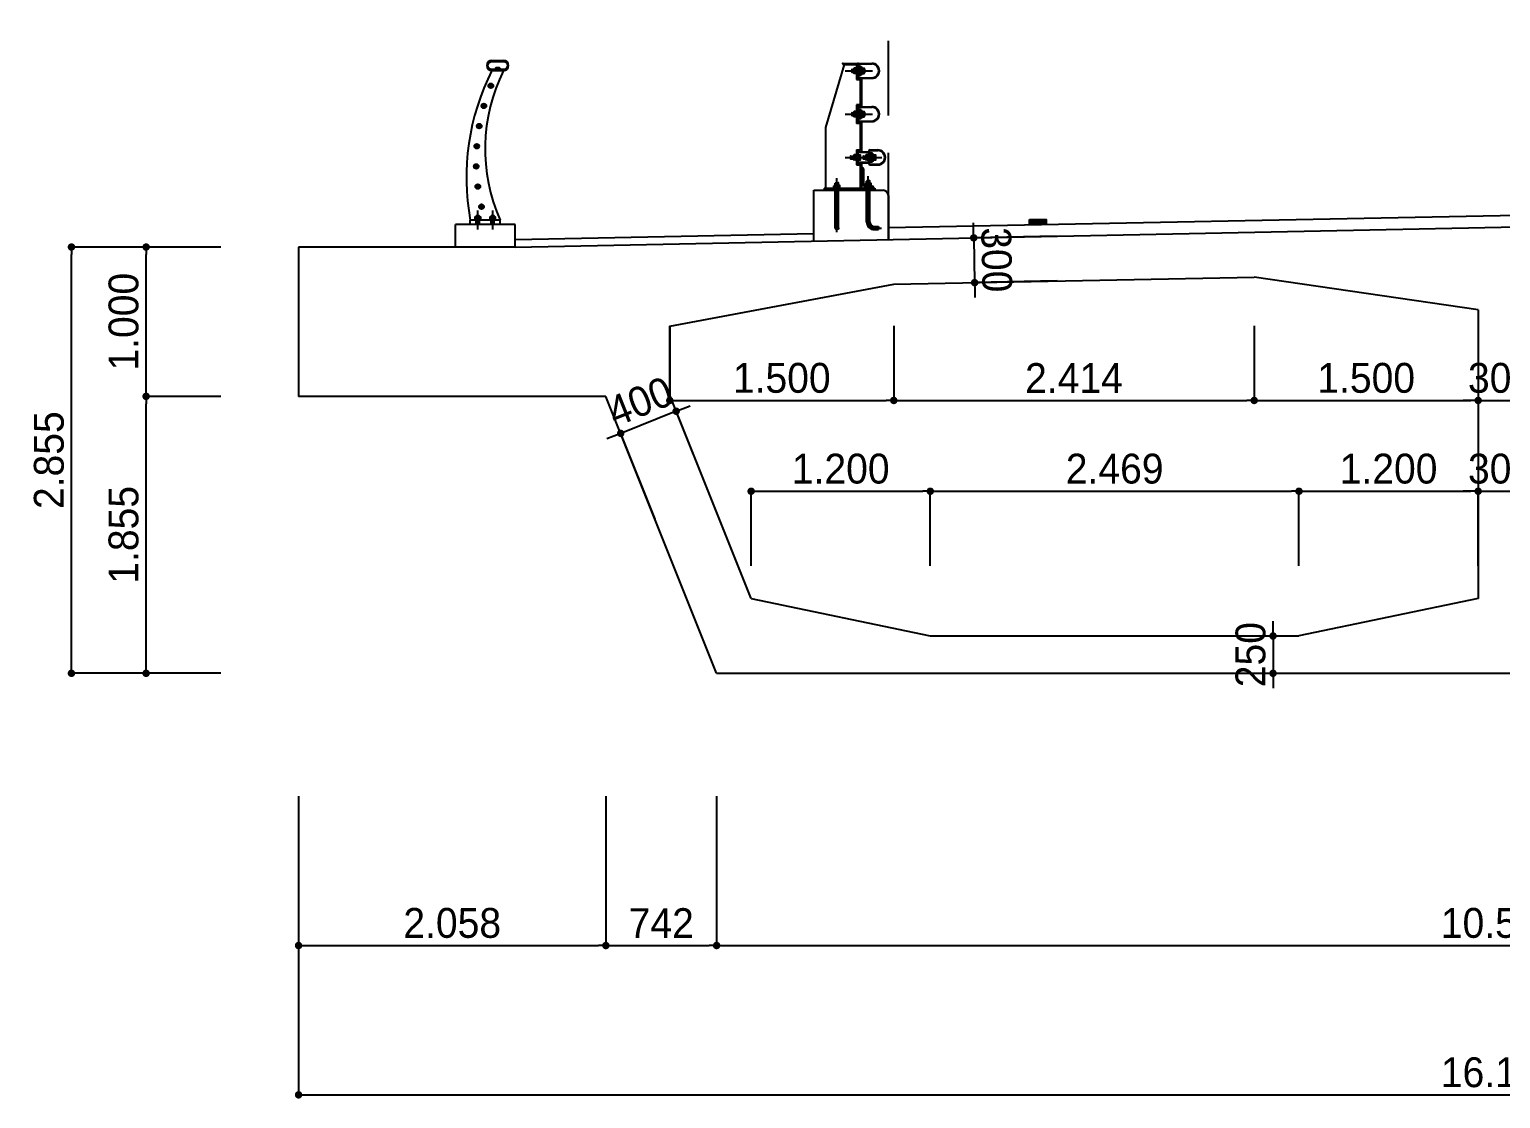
# Model space of a CAD drawing. Header units: millimetres. Extents: x 877.6 to 929.3, y 59.3 to 73.6.
# Drawn here: x 877.56 to 887.41, y 59.3 to 66.46 of the extents above; entities that cross this region are included whole.
import ezdxf

# ---------------------------------------------------------------- set-up
doc = ezdxf.new("R2010")
doc.units = ezdxf.units.MM
doc.linetypes.add('CENTER', pattern=[2, 1.25, -0.25, 0.25, -0.25])
doc.linetypes.add('HIDDEN', pattern=[0.375, 0.25, -0.125])
for name, color, linetype in [('0DIM', 1, 'Continuous'), ('2', 3, 'Continuous'), ('4', 4, 'Continuous'), ('5', 6, 'Continuous'), ('6', 4, 'Continuous'), ('BARRIER', 7, 'Continuous'), ('CS-CONC', 4, 'Continuous'), ('DIM', 1, 'Continuous'), ('보도난간', 3, 'Continuous')]:
    doc.layers.add(name, color=color, linetype=linetype)
doc.styles.add('T25', font='Dotum.TTF', dxfattribs={"bigfont": 'GHS.SHX'})
doc.styles.add('돋움', font='Dotum.TTF')
doc.dimstyles.new('일반도면_0600', dxfattribs={"dimtxt": 1500, "dimasz": 600, "dimexe": 600, "dimexo": 6000, "dimgap": 750, "dimtad": 1, "dimdec": 0, "dimzin": 0, "dimdsep": 46, "dimtxsty": 'T25', "dimblk": 'DOT', "dimcen": 0.09, "dimclrd": 1, "dimclre": 1, "dimclrt": 7, "dimadec": 8, "dimazin": 0, "dimtfac": 1, "dimtdec": 4, "dimtix": 1, "dimtmove": 2, "dimatfit": 3, "dimldrblk": 'DOT', "dimfxl": 1, "dimtolj": 1, "dimtzin": 0, "dimarcsym": 0})

# ---------------------------------------------------------------- blocks, each defined once
blk = doc.blocks.new('_Dot')
at = {"layer": 'DIM'}
blk.add_line((0, 0), (-1, 0), dxfattribs=at)
at = {"layer": 'DIM', "const_width": 0.5}
blk.add_lwpolyline([(-0.25, 0, 1), (0.25, 0, 1)], format="xyb", close=True, dxfattribs=at)
blk = doc.blocks.new('*D12')
at = {"color": 1, "lineweight": -2, "transparency": 16777216}
for p, q in [((879.3635, 60.3257), (879.3635, 59.3257)), ((895.4635, 60.3257), (895.4635, 59.3257)), ((879.4135, 59.3257), (895.4135, 59.3257))]:
    blk.add_line(p, q, dxfattribs=at)
at = {"layer": 'DEFPOINTS', "color": 0, "transparency": 16777216}
for p in [(879.3635, 60.3257), (895.4635, 60.3257), (895.4635, 59.3257)]:
    blk.add_point(p, dxfattribs=at)
at = {"color": 1, "lineweight": -2, "transparency": 16777216, "xscale": 0.05, "yscale": 0.05, "zscale": 0.05, "rotation": 180}
blk.add_blockref('_Dot', (879.3635, 59.3257), dxfattribs=at)
at = {"color": 1, "lineweight": -2, "transparency": 16777216, "xscale": 0.05, "yscale": 0.05, "zscale": 0.05}
blk.add_blockref('_Dot', (895.4635, 59.3257), dxfattribs=at)
at = {"color": 7, "transparency": 16777216, "insert": (887.4135, 59.4758), "char_height": 0.2, "attachment_point": 5, "style": '돋움'}
blk.add_mtext('\\A1;16.100', dxfattribs=at)
blk = doc.blocks.new('*D13')
at = {"color": 1, "lineweight": -2, "transparency": 16777216}
for p, q in [((881.4215, 61.3257), (881.4215, 60.3257)), ((882.1635, 61.3257), (882.1635, 60.3257)), ((881.4715, 60.3257), (882.1135, 60.3257))]:
    blk.add_line(p, q, dxfattribs=at)
at = {"layer": 'DEFPOINTS', "color": 0, "transparency": 16777216}
for p in [(881.4215, 61.3257), (882.1635, 61.3257), (882.1635, 60.3257)]:
    blk.add_point(p, dxfattribs=at)
at = {"color": 1, "lineweight": -2, "transparency": 16777216, "xscale": 0.05, "yscale": 0.05, "zscale": 0.05, "rotation": 180}
blk.add_blockref('_Dot', (881.4215, 60.3257), dxfattribs=at)
at = {"color": 1, "lineweight": -2, "transparency": 16777216, "xscale": 0.05, "yscale": 0.05, "zscale": 0.05}
blk.add_blockref('_Dot', (882.1635, 60.3257), dxfattribs=at)
at = {"color": 7, "transparency": 16777216, "insert": (881.7925, 60.4757), "char_height": 0.2, "attachment_point": 5, "style": '돋움'}
blk.add_mtext('\\A1;742', dxfattribs=at)
blk = doc.blocks.new('*D14')
at = {"color": 1, "lineweight": -2, "transparency": 16777216}
for p, q in [((882.1635, 61.3257), (882.1635, 60.3257)), ((892.6635, 61.3257), (892.6635, 60.3257)), ((882.2135, 60.3257), (892.6135, 60.3257))]:
    blk.add_line(p, q, dxfattribs=at)
at = {"layer": 'DEFPOINTS', "color": 0, "transparency": 16777216}
for p in [(882.1635, 61.3257), (892.6635, 61.3257), (892.6635, 60.3257)]:
    blk.add_point(p, dxfattribs=at)
at = {"color": 1, "lineweight": -2, "transparency": 16777216, "xscale": 0.05, "yscale": 0.05, "zscale": 0.05, "rotation": 180}
blk.add_blockref('_Dot', (882.1635, 60.3257), dxfattribs=at)
at = {"color": 1, "lineweight": -2, "transparency": 16777216, "xscale": 0.05, "yscale": 0.05, "zscale": 0.05}
blk.add_blockref('_Dot', (892.6635, 60.3257), dxfattribs=at)
at = {"color": 7, "transparency": 16777216, "insert": (887.4135, 60.4758), "char_height": 0.2, "attachment_point": 5, "style": '돋움'}
blk.add_mtext('\\A1;10.500', dxfattribs=at)
blk = doc.blocks.new('*D16')
at = {"color": 1, "lineweight": -2, "transparency": 16777216}
for p, q in [((879.3635, 61.3257), (879.3635, 60.3257)), ((881.4215, 61.3257), (881.4215, 60.3257)), ((879.4135, 60.3257), (881.3715, 60.3257))]:
    blk.add_line(p, q, dxfattribs=at)
at = {"layer": 'DEFPOINTS', "color": 0, "transparency": 16777216}
for p in [(879.3635, 61.3257), (881.4215, 61.3257), (881.4215, 60.3257)]:
    blk.add_point(p, dxfattribs=at)
at = {"color": 1, "lineweight": -2, "transparency": 16777216, "xscale": 0.05, "yscale": 0.05, "zscale": 0.05, "rotation": 180}
blk.add_blockref('_Dot', (879.3635, 60.3257), dxfattribs=at)
at = {"color": 1, "lineweight": -2, "transparency": 16777216, "xscale": 0.05, "yscale": 0.05, "zscale": 0.05}
blk.add_blockref('_Dot', (881.4215, 60.3257), dxfattribs=at)
at = {"color": 7, "transparency": 16777216, "insert": (880.3925, 60.4758), "char_height": 0.2, "attachment_point": 5, "style": '돋움'}
blk.add_mtext('\\A1;2.058', dxfattribs=at)
blk = doc.blocks.new('*D18')
at = {"color": 1, "lineweight": -2, "transparency": 16777216}
for p, q in [((883.5944, 62.8682), (883.5944, 63.3682)), ((883.6444, 63.3682), (886.0135, 63.3682)), ((886.0635, 62.8682), (886.0635, 63.3682))]:
    blk.add_line(p, q, dxfattribs=at)
at = {"layer": 'DEFPOINTS', "color": 0, "transparency": 16777216}
for p in [(886.0635, 63.3682), (883.5944, 62.8682), (886.0635, 62.8682)]:
    blk.add_point(p, dxfattribs=at)
at = {"color": 1, "lineweight": -2, "transparency": 16777216, "xscale": 0.05, "yscale": 0.05, "zscale": 0.05, "rotation": 180}
blk.add_blockref('_Dot', (883.5944, 63.3682), dxfattribs=at)
at = {"color": 1, "lineweight": -2, "transparency": 16777216, "xscale": 0.05, "yscale": 0.05, "zscale": 0.05}
blk.add_blockref('_Dot', (886.0635, 63.3682), dxfattribs=at)
at = {"color": 7, "transparency": 16777216, "insert": (884.829, 63.5183), "char_height": 0.2, "attachment_point": 5, "style": '돋움'}
blk.add_mtext('\\A1;2.469', dxfattribs=at)
blk = doc.blocks.new('*D19')
at = {"color": 1, "lineweight": -2, "transparency": 16777216}
for p, q in [((886.0635, 62.8682), (886.0635, 63.3682)), ((886.1135, 63.3682), (887.2135, 63.3682)), ((887.2635, 62.8682), (887.2635, 63.3682))]:
    blk.add_line(p, q, dxfattribs=at)
at = {"layer": 'DEFPOINTS', "color": 0, "transparency": 16777216}
for p in [(887.2635, 63.3682), (886.0635, 62.8682), (887.2635, 62.8682)]:
    blk.add_point(p, dxfattribs=at)
at = {"color": 1, "lineweight": -2, "transparency": 16777216, "xscale": 0.05, "yscale": 0.05, "zscale": 0.05, "rotation": 180}
blk.add_blockref('_Dot', (886.0635, 63.3682), dxfattribs=at)
at = {"color": 1, "lineweight": -2, "transparency": 16777216, "xscale": 0.05, "yscale": 0.05, "zscale": 0.05}
blk.add_blockref('_Dot', (887.2635, 63.3682), dxfattribs=at)
at = {"color": 7, "transparency": 16777216, "insert": (886.6635, 63.5183), "char_height": 0.2, "attachment_point": 5, "style": '돋움'}
blk.add_mtext('\\A1;1.200', dxfattribs=at)
blk = doc.blocks.new('*D23')
at = {"color": 1, "lineweight": -2, "transparency": 16777216}
for p, q in [((882.3944, 62.8682), (882.3944, 63.3682)), ((882.4444, 63.3682), (883.5444, 63.3682)), ((883.5944, 62.8682), (883.5944, 63.3682))]:
    blk.add_line(p, q, dxfattribs=at)
at = {"layer": 'DEFPOINTS', "color": 0, "transparency": 16777216}
for p in [(883.5944, 63.3682), (882.3944, 62.8682), (883.5944, 62.8682)]:
    blk.add_point(p, dxfattribs=at)
at = {"color": 1, "lineweight": -2, "transparency": 16777216, "xscale": 0.05, "yscale": 0.05, "zscale": 0.05, "rotation": 180}
blk.add_blockref('_Dot', (882.3944, 63.3682), dxfattribs=at)
at = {"color": 1, "lineweight": -2, "transparency": 16777216, "xscale": 0.05, "yscale": 0.05, "zscale": 0.05}
blk.add_blockref('_Dot', (883.5944, 63.3682), dxfattribs=at)
at = {"color": 7, "transparency": 16777216, "insert": (882.9944, 63.5183), "char_height": 0.2, "attachment_point": 5, "style": '돋움'}
blk.add_mtext('\\A1;1.200', dxfattribs=at)
blk = doc.blocks.new('*D24')
at = {"color": 1, "lineweight": -2, "transparency": 16777216}
for p, q in [((887.2135, 63.3682), (887.1635, 63.3682)), ((887.2635, 62.8682), (887.2635, 63.3682)), ((887.2635, 63.3682), (887.5635, 63.3682)), ((887.5635, 62.8682), (887.5635, 63.3682)), ((887.6135, 63.3682), (887.6635, 63.3682))]:
    blk.add_line(p, q, dxfattribs=at)
at = {"layer": 'DEFPOINTS', "color": 0, "transparency": 16777216}
for p in [(887.5635, 63.3682), (887.2635, 62.8682), (887.5635, 62.8682)]:
    blk.add_point(p, dxfattribs=at)
at = {"color": 1, "lineweight": -2, "transparency": 16777216, "xscale": 0.05, "yscale": 0.05, "zscale": 0.05}
blk.add_blockref('_Dot', (887.2635, 63.3682), dxfattribs=at)
at = {"color": 1, "lineweight": -2, "transparency": 16777216, "xscale": 0.05, "yscale": 0.05, "zscale": 0.05, "rotation": 180}
blk.add_blockref('_Dot', (887.5635, 63.3682), dxfattribs=at)
at = {"color": 7, "transparency": 16777216, "insert": (887.4135, 63.5183), "char_height": 0.2, "attachment_point": 5, "style": '돋움'}
blk.add_mtext('\\A1;300', dxfattribs=at)
blk = doc.blocks.new('*D25')
at = {"color": 1, "lineweight": -2, "transparency": 16777216}
for p, q in [((883.3496, 64.4762), (883.3496, 63.9762)), ((885.7635, 64.4762), (885.7635, 63.9762)), ((883.3996, 63.9762), (885.7135, 63.9762))]:
    blk.add_line(p, q, dxfattribs=at)
at = {"layer": 'DEFPOINTS', "color": 0, "transparency": 16777216}
for p in [(883.3496, 64.4762), (885.7635, 64.4762), (885.7635, 63.9762)]:
    blk.add_point(p, dxfattribs=at)
at = {"color": 1, "lineweight": -2, "transparency": 16777216, "xscale": 0.05, "yscale": 0.05, "zscale": 0.05, "rotation": 180}
blk.add_blockref('_Dot', (883.3496, 63.9762), dxfattribs=at)
at = {"color": 1, "lineweight": -2, "transparency": 16777216, "xscale": 0.05, "yscale": 0.05, "zscale": 0.05}
blk.add_blockref('_Dot', (885.7635, 63.9762), dxfattribs=at)
at = {"color": 7, "transparency": 16777216, "insert": (884.5566, 64.1262), "char_height": 0.2, "attachment_point": 5, "style": '돋움'}
blk.add_mtext('\\A1;2.414', dxfattribs=at)
blk = doc.blocks.new('*D26')
at = {"color": 1, "lineweight": -2, "transparency": 16777216}
for p, q in [((885.7635, 64.4762), (885.7635, 63.9762)), ((887.2635, 64.4762), (887.2635, 63.9762)), ((885.8135, 63.9762), (887.2135, 63.9762))]:
    blk.add_line(p, q, dxfattribs=at)
at = {"layer": 'DEFPOINTS', "color": 0, "transparency": 16777216}
for p in [(885.7635, 64.4762), (887.2635, 64.4762), (887.2635, 63.9762)]:
    blk.add_point(p, dxfattribs=at)
at = {"color": 1, "lineweight": -2, "transparency": 16777216, "xscale": 0.05, "yscale": 0.05, "zscale": 0.05, "rotation": 180}
blk.add_blockref('_Dot', (885.7635, 63.9762), dxfattribs=at)
at = {"color": 1, "lineweight": -2, "transparency": 16777216, "xscale": 0.05, "yscale": 0.05, "zscale": 0.05}
blk.add_blockref('_Dot', (887.2635, 63.9762), dxfattribs=at)
at = {"color": 7, "transparency": 16777216, "insert": (886.5135, 64.1263), "char_height": 0.2, "attachment_point": 5, "style": '돋움'}
blk.add_mtext('\\A1;1.500', dxfattribs=at)
blk = doc.blocks.new('*D30')
at = {"color": 1, "lineweight": -2, "transparency": 16777216}
for p, q in [((881.8496, 64.4762), (881.8496, 63.9762)), ((883.3496, 64.4762), (883.3496, 63.9762)), ((881.8996, 63.9762), (883.2996, 63.9762))]:
    blk.add_line(p, q, dxfattribs=at)
at = {"layer": 'DEFPOINTS', "color": 0, "transparency": 16777216}
for p in [(881.8496, 64.4762), (883.3496, 64.4762), (883.3496, 63.9762)]:
    blk.add_point(p, dxfattribs=at)
at = {"color": 1, "lineweight": -2, "transparency": 16777216, "xscale": 0.05, "yscale": 0.05, "zscale": 0.05, "rotation": 180}
blk.add_blockref('_Dot', (881.8496, 63.9762), dxfattribs=at)
at = {"color": 1, "lineweight": -2, "transparency": 16777216, "xscale": 0.05, "yscale": 0.05, "zscale": 0.05}
blk.add_blockref('_Dot', (883.3496, 63.9762), dxfattribs=at)
at = {"color": 7, "transparency": 16777216, "insert": (882.5996, 64.1263), "char_height": 0.2, "attachment_point": 5, "style": '돋움'}
blk.add_mtext('\\A1;1.500', dxfattribs=at)
blk = doc.blocks.new('*D31')
at = {"color": 1, "lineweight": -2, "transparency": 16777216}
for p, q in [((887.2635, 64.4762), (887.2635, 63.9762)), ((887.5635, 64.4762), (887.5635, 63.9762)), ((887.2135, 63.9762), (887.1635, 63.9762)), ((887.2635, 63.9762), (887.5635, 63.9762)), ((887.6135, 63.9762), (887.6635, 63.9762))]:
    blk.add_line(p, q, dxfattribs=at)
at = {"layer": 'DEFPOINTS', "color": 0, "transparency": 16777216}
for p in [(887.2635, 64.4762), (887.5635, 64.4762), (887.5635, 63.9762)]:
    blk.add_point(p, dxfattribs=at)
at = {"color": 1, "lineweight": -2, "transparency": 16777216, "xscale": 0.05, "yscale": 0.05, "zscale": 0.05}
blk.add_blockref('_Dot', (887.2635, 63.9762), dxfattribs=at)
at = {"color": 1, "lineweight": -2, "transparency": 16777216, "xscale": 0.05, "yscale": 0.05, "zscale": 0.05, "rotation": 180}
blk.add_blockref('_Dot', (887.5635, 63.9762), dxfattribs=at)
at = {"color": 7, "transparency": 16777216, "insert": (887.4135, 64.1263), "char_height": 0.2, "attachment_point": 5, "style": '돋움'}
blk.add_mtext('\\A1;300', dxfattribs=at)
blk = doc.blocks.new('*D33')
at = {"color": 1, "lineweight": -2, "transparency": 16777216}
for p, q in [((878.8424, 65.0038), (878.3424, 65.0038)), ((878.3424, 64.0538), (878.3424, 64.9538)), ((878.8424, 64.0038), (878.3424, 64.0038))]:
    blk.add_line(p, q, dxfattribs=at)
at = {"layer": 'DEFPOINTS', "color": 0, "transparency": 16777216}
for p in [(878.3424, 65.0038), (878.8424, 65.0038), (878.8424, 64.0038)]:
    blk.add_point(p, dxfattribs=at)
at = {"color": 1, "lineweight": -2, "transparency": 16777216, "xscale": 0.05, "yscale": 0.05, "zscale": 0.05}
for p, rotation in [((878.3424, 65.0038), 90), ((878.3424, 64.0038), 270)]:
    blk.add_blockref('_Dot', p, dxfattribs=dict(at, rotation=rotation))
at = {"color": 7, "transparency": 16777216, "insert": (878.1922, 64.5038), "char_height": 0.2, "attachment_point": 5, "rotation": 90, "style": '돋움'}
blk.add_mtext('\\A1;1.000', dxfattribs=at)
blk = doc.blocks.new('*D34')
at = {"color": 1, "lineweight": -2, "transparency": 16777216}
for p, q in [((878.8424, 64.0038), (878.3424, 64.0038)), ((878.3424, 62.1988), (878.3424, 63.9538)), ((878.8424, 62.1488), (878.3424, 62.1488))]:
    blk.add_line(p, q, dxfattribs=at)
at = {"layer": 'DEFPOINTS', "color": 0, "transparency": 16777216}
for p in [(878.3424, 64.0038), (878.8424, 64.0038), (878.8424, 62.1488)]:
    blk.add_point(p, dxfattribs=at)
at = {"color": 1, "lineweight": -2, "transparency": 16777216, "xscale": 0.05, "yscale": 0.05, "zscale": 0.05}
for p, rotation in [((878.3424, 64.0038), 90), ((878.3424, 62.1488), 270)]:
    blk.add_blockref('_Dot', p, dxfattribs=dict(at, rotation=rotation))
at = {"color": 7, "transparency": 16777216, "insert": (878.1922, 63.0763), "char_height": 0.2, "attachment_point": 5, "rotation": 90, "style": '돋움'}
blk.add_mtext('\\A1;1.855', dxfattribs=at)
blk = doc.blocks.new('*D35')
at = {"color": 1, "lineweight": -2, "transparency": 16777216}
for p, q in [((878.3424, 65.0038), (877.8424, 65.0038)), ((877.8424, 62.1988), (877.8424, 64.9538)), ((878.3424, 62.1488), (877.8424, 62.1488))]:
    blk.add_line(p, q, dxfattribs=at)
at = {"layer": 'DEFPOINTS', "color": 0, "transparency": 16777216}
for p in [(877.8424, 65.0038), (878.3424, 65.0038), (878.3424, 62.1488)]:
    blk.add_point(p, dxfattribs=at)
at = {"color": 1, "lineweight": -2, "transparency": 16777216, "xscale": 0.05, "yscale": 0.05, "zscale": 0.05}
for p, rotation in [((877.8424, 65.0038), 90), ((877.8424, 62.1488), 270)]:
    blk.add_blockref('_Dot', p, dxfattribs=dict(at, rotation=rotation))
at = {"color": 7, "transparency": 16777216, "insert": (877.6922, 63.5763), "char_height": 0.2, "attachment_point": 5, "rotation": 90, "style": '돋움'}
blk.add_mtext('\\A1;2.855', dxfattribs=at)
blk = doc.blocks.new('*D42')
at = {"color": 1, "lineweight": -2, "transparency": 16777216}
for p, q in [((883.8841, 65.1153), (883.8831, 65.1653)), ((884.4385, 65.0763), (883.8851, 65.0653)), ((883.8851, 65.0653), (883.8911, 64.7654)), ((884.4445, 64.7765), (883.8911, 64.7654)), ((883.8921, 64.7154), (883.8931, 64.6654))]:
    blk.add_line(p, q, dxfattribs=at)
at = {"layer": 'DEFPOINTS', "color": 0, "transparency": 16777216}
for p in [(884.4385, 65.0763), (883.8911, 64.7654), (884.4445, 64.7765)]:
    blk.add_point(p, dxfattribs=at)
at = {"color": 1, "lineweight": -2, "transparency": 16777216, "xscale": 0.05, "yscale": 0.05, "zscale": 0.05}
for p, rotation in [((883.8851, 65.0653), 271.1457628367422), ((883.8911, 64.7654), 91.14576283674218)]:
    blk.add_blockref('_Dot', p, dxfattribs=dict(at, rotation=rotation))
at = {"color": 7, "transparency": 16777216, "insert": (884.0382, 64.9183), "char_height": 0.2, "attachment_point": 5, "rotation": 271.14576, "style": '돋움'}
blk.add_mtext('\\A1;300', dxfattribs=at)
blk = doc.blocks.new('*D43')
at = {"color": 1, "lineweight": -2, "transparency": 16777216}
for p, q in [((881.8922, 63.9041), (881.5209, 63.7556)), ((882.122, 63.3298), (881.8922, 63.9041)), ((881.9387, 63.9227), (881.9851, 63.9413)), ((881.7506, 63.1813), (881.5209, 63.7556)), ((881.4744, 63.737), (881.428, 63.7184))]:
    blk.add_line(p, q, dxfattribs=at)
at = {"layer": 'DEFPOINTS', "color": 0, "transparency": 16777216}
for p in [(881.5209, 63.7556), (882.122, 63.3298), (881.7506, 63.1813)]:
    blk.add_point(p, dxfattribs=at)
at = {"color": 1, "lineweight": -2, "transparency": 16777216, "xscale": 0.05, "yscale": 0.05, "zscale": 0.05}
for p, rotation in [((881.8922, 63.9041), 201.8014094863454), ((881.5209, 63.7556), 21.80140948634535)]:
    blk.add_blockref('_Dot', p, dxfattribs=dict(at, rotation=rotation))
at = {"color": 7, "transparency": 16777216, "insert": (881.6508, 63.9693), "char_height": 0.2, "attachment_point": 5, "rotation": 21.80141, "style": '돋움'}
blk.add_mtext('\\A1;400', dxfattribs=at)
blk = doc.blocks.new('*D44')
at = {"color": 1, "lineweight": -2, "transparency": 16777216}
for p, q in [((885.8899, 62.4488), (885.8899, 62.4988)), ((884.829, 62.3988), (885.8899, 62.3988)), ((885.8899, 62.3988), (885.8899, 62.1488)), ((884.829, 62.1488), (885.8899, 62.1488)), ((885.8899, 62.0988), (885.8899, 62.0488))]:
    blk.add_line(p, q, dxfattribs=at)
at = {"layer": 'DEFPOINTS', "color": 0, "transparency": 16777216}
for p in [(884.829, 62.3988), (884.829, 62.1488), (885.8899, 62.1488)]:
    blk.add_point(p, dxfattribs=at)
at = {"color": 1, "lineweight": -2, "transparency": 16777216, "xscale": 0.05, "yscale": 0.05, "zscale": 0.05}
for p, rotation in [((885.8899, 62.3988), 270), ((885.8899, 62.1488), 90)]:
    blk.add_blockref('_Dot', p, dxfattribs=dict(at, rotation=rotation))
at = {"color": 7, "transparency": 16777216, "insert": (885.7397, 62.2738), "char_height": 0.2, "attachment_point": 5, "rotation": 90, "style": '돋움'}
blk.add_mtext('\\A1;250', dxfattribs=at)

msp = doc.modelspace()

# ---------------------------------------------------------------- linework, layer by layer
at = {"color": 1}
for p, q in [((883.1085, 66.2268), (883.1085, 66.2018)), ((883.1085, 66.1658), (883.1085, 66.1408)), ((883.1085, 65.9368), (883.1085, 65.9118)), ((883.1085, 65.8758), (883.1085, 65.8508))]:
    msp.add_line(p, q, dxfattribs=at)
for p, q in [((882.8135, 65.0438), (882.8135, 65.3038)), ((883.3135, 65.0538), (883.3135, 65.3038)), ((883.3135, 65.0538), (883.3135, 65.3038)), ((883.3135, 65.1338), (888.0635, 65.2288)), ((880.8135, 65.0038), (888.0635, 65.1488)), ((880.8135, 65.0538), (882.8135, 65.0938)), ((879.3635, 65.0038), (879.3635, 64.0038)), ((880.8135, 65.0038), (879.3635, 65.0038)), ((881.8496, 64.4746), (883.3496, 64.7546)), ((883.3496, 64.7546), (885.7635, 64.8028)), ((887.2635, 64.5828), (885.7635, 64.8028)), ((887.2635, 64.5828), (887.2635, 62.6488)), ((881.8496, 64.0108), (881.8496, 64.4746)), ((881.4215, 64.0038), (879.3635, 64.0038)), ((882.1635, 62.1488), (881.4215, 64.0038)), ((882.3944, 62.6488), (881.8496, 64.0108)), ((882.3944, 62.6488), (883.5944, 62.3988)), ((887.2635, 62.6488), (886.0635, 62.3988)), ((883.5944, 62.3988), (886.0635, 62.3988)), ((882.1635, 62.1488), (892.6635, 62.1488))]:
    msp.add_line(p, q)
at = {"color": 253, "linetype": 'HIDDEN', "ltscale": 2}
msp.add_lwpolyline([(883.3135, 65.1338), (883.3135, 69.8838), (883.5635, 70.1388), (888.0635, 70.2288), (893.5636, 70.1188), (893.8135, 69.8638), (893.8135, 65.1138)], dxfattribs=at)
at = {"color": 1, "linetype": 'ByBlock'}
for p in [(883.1085, 66.2338), (883.1085, 66.2338), (883.1085, 65.9438), (883.1085, 65.9438)]:
    msp.add_point(p, dxfattribs=at)
at = {"layer": '0DIM', "color": 1, "linetype": 'CENTER', "ltscale": 10}
for p, q in [((883.0231, 66.1838), (883.2063, 66.1838)), ((883.0231, 65.8938), (883.2063, 65.8938)), ((883.0231, 65.6038), (883.2701, 65.6038))]:
    msp.add_line(p, q, dxfattribs=at)
at = {"layer": '0DIM', "color": 1, "linetype": 'CENTER', "ltscale": 9}
for p, q in [((882.9685, 65.1043), (882.9685, 65.4654)), ((883.1785, 65.1723), (883.1785, 65.4774)), ((883.2195, 65.1312), (883.2669, 65.1312))]:
    msp.add_line(p, q, dxfattribs=at)
at = {"layer": '0DIM', "color": 1}
msp.add_arc((883.2195, 65.1722), 0.041, 180, 270, dxfattribs=at)
at = {"layer": '2', "color": 1}
for p, q in [((883.0185, 66.2258), (882.8935, 65.8053)), ((883.0085, 66.2338), (883.0085, 66.2258)), ((883.0085, 66.2338), (883.1085, 66.2338)), ((883.0085, 66.2258), (883.1005, 66.2258)), ((883.1005, 66.2258), (883.1005, 66.1258)), ((883.1085, 66.2338), (883.1085, 66.1338)), ((883.1005, 66.1258), (883.1255, 66.1258)), ((883.1085, 66.1338), (883.1335, 66.1338)), ((883.1255, 66.1258), (883.1255, 65.9568)), ((883.1335, 66.1338), (883.1335, 65.9488)), ((883.1005, 65.9568), (883.1005, 65.8308)), ((883.1255, 65.9568), (883.1005, 65.9568)), ((883.1085, 65.9488), (883.1085, 65.8388)), ((883.1335, 65.9488), (883.1085, 65.9488)), ((883.1255, 65.8308), (883.1005, 65.8308)), ((883.1335, 65.8388), (883.1085, 65.8388)), ((883.1255, 65.8308), (883.1255, 65.6543)), ((883.1335, 65.8388), (883.1335, 65.6463)), ((882.8935, 65.8053), (882.8935, 65.3978)), ((883.1005, 65.6543), (883.1005, 65.5533)), ((883.1005, 65.6543), (883.1255, 65.6543)), ((883.1085, 65.6463), (883.1085, 65.5613)), ((883.1085, 65.6463), (883.1335, 65.6463)), ((883.1005, 65.5533), (883.1255, 65.5533)), ((883.1085, 65.5613), (883.1335, 65.5613)), ((883.1255, 65.5533), (883.1255, 65.3978)), ((883.1335, 65.5613), (883.1335, 65.3978)), ((882.8735, 65.3838), (883.2235, 65.3838)), ((882.8835, 65.3978), (883.2235, 65.3978)), ((882.8835, 65.3978), (882.8835, 65.3838)), ((883.2235, 65.3978), (883.2235, 65.3838))]:
    msp.add_line(p, q, dxfattribs=at)
msp.add_point((883.0085, 66.2338), dxfattribs=at)
at = {"layer": '4', "color": 1}
for points in [[(883.1085, 65.5725), (883.1085, 65.6351, -0.414214), (883.1147, 65.6413), (883.1773, 65.6413, -0.414214), (883.1835, 65.6351), (883.1835, 65.5725, -0.414214), (883.1773, 65.5663), (883.1147, 65.5663, -0.414214)], [(883.1117, 65.5725), (883.1117, 65.6351, -0.414214), (883.1147, 65.6381), (883.1773, 65.6381, -0.414214), (883.1803, 65.6351), (883.1803, 65.5725, -0.414214), (883.1773, 65.5695), (883.1147, 65.5695, -0.414214)]]:
    msp.add_lwpolyline(points, format="xyb", close=True, dxfattribs=at)
at = {"layer": '5', "color": 1}
for p, q in [((883.1125, 66.2268), (883.1125, 66.2018)), ((883.1155, 66.2338), (883.2035, 66.2338)), ((883.1155, 66.2298), (883.2035, 66.2298)), ((883.1125, 66.1658), (883.1125, 66.1408)), ((883.1155, 66.1988), (883.1235, 66.1988)), ((883.1155, 66.1948), (883.1235, 66.1948)), ((883.1155, 66.1728), (883.1235, 66.1728)), ((883.1155, 66.1688), (883.1235, 66.1688)), ((883.1155, 66.1378), (883.2035, 66.1378)), ((883.1155, 66.1338), (883.2035, 66.1338)), ((883.1235, 66.1988), (883.1235, 66.1948)), ((883.1235, 66.1728), (883.1235, 66.1688)), ((883.1125, 65.9368), (883.1125, 65.9118)), ((883.1155, 65.9438), (883.2035, 65.9438)), ((883.1155, 65.9398), (883.2035, 65.9398)), ((883.1125, 65.8758), (883.1125, 65.8508)), ((883.1155, 65.8478), (883.2035, 65.8478)), ((883.1155, 65.8438), (883.2035, 65.8438)), ((883.1835, 65.5608), (883.1835, 65.6468)), ((883.1875, 65.6218), (883.1875, 65.6468)), ((883.1905, 65.6538), (883.2435, 65.6538)), ((883.1905, 65.6498), (883.2435, 65.6498)), ((883.1905, 65.6188), (883.2005, 65.6188)), ((883.2005, 65.6148), (883.2005, 65.6188)), ((883.1875, 65.5608), (883.1875, 65.5858)), ((883.1905, 65.6148), (883.2005, 65.6148)), ((883.1905, 65.5928), (883.2005, 65.5928)), ((883.1905, 65.5888), (883.2005, 65.5888)), ((883.1905, 65.5578), (883.2435, 65.5578)), ((883.1905, 65.5538), (883.2435, 65.5538)), ((883.2005, 65.5888), (883.2005, 65.5928))]:
    msp.add_line(p, q, dxfattribs=at)
for centre, radius, start, end in [((883.1155, 66.2268), 0.007, 90, 180), ((883.1155, 66.2268), 0.003, 90, 180), ((883.2035, 66.1838), 0.05, 270, 90), ((883.2035, 66.1838), 0.046, 270, 90), ((883.1155, 66.2018), 0.007, 180, 270), ((883.1155, 66.1658), 0.007, 90, 180), ((883.1155, 66.1408), 0.007, 180, 270), ((883.1155, 66.2018), 0.003, 180, 270), ((883.1155, 66.1658), 0.003, 90, 180), ((883.1155, 66.1408), 0.003, 180, 270), ((883.1155, 65.9368), 0.007, 90, 180), ((883.1155, 65.9368), 0.003, 90, 180), ((883.2035, 65.8938), 0.05, 270, 90), ((883.2035, 65.8938), 0.046, 270, 90), ((883.1155, 65.8508), 0.007, 180, 270), ((883.1155, 65.8508), 0.003, 180, 270), ((883.1905, 65.6468), 0.007, 90, 180), ((883.1905, 65.6218), 0.007, 180, 270), ((883.1905, 65.6468), 0.003, 90, 180), ((883.1905, 65.6218), 0.003, 180, 270), ((883.2435, 65.6038), 0.05, 270, 90), ((883.2435, 65.6038), 0.046, 270, 90), ((883.1905, 65.5858), 0.007, 90, 180), ((883.1905, 65.5608), 0.007, 180, 270), ((883.1905, 65.5858), 0.003, 90, 180), ((883.1905, 65.5608), 0.003, 180, 270)]:
    msp.add_arc(centre, radius, start, end, dxfattribs=at)
at = {"layer": '6', "color": 1}
for p, q in [((883.1125, 66.2138), (883.1225, 66.2138)), ((883.0693, 66.1908), (883.0693, 66.1768)), ((883.0713, 66.1928), (883.1405, 66.1928)), ((883.0713, 66.1748), (883.1405, 66.1748)), ((883.0823, 66.1698), (883.0823, 66.1978)), ((883.0973, 66.2008), (883.0853, 66.2008)), ((883.0973, 66.1668), (883.0853, 66.1668)), ((883.0973, 66.2058), (883.1005, 66.2058)), ((883.0973, 66.1668), (883.0973, 66.2008)), ((883.0973, 66.1618), (883.1005, 66.1618)), ((883.1125, 66.2018), (883.1225, 66.2018)), ((883.1125, 66.1658), (883.1225, 66.1658)), ((883.1125, 66.1538), (883.1225, 66.1538)), ((883.1285, 66.1958), (883.1285, 66.1718)), ((883.1285, 66.1948), (883.1405, 66.1948)), ((883.1285, 66.1728), (883.1405, 66.1728)), ((883.1405, 66.1668), (883.1405, 66.2008)), ((883.1405, 66.2008), (883.1525, 66.2008)), ((883.1405, 66.1668), (883.1525, 66.1668)), ((883.1433, 66.1924), (883.1529, 66.1924)), ((883.1433, 66.1753), (883.1529, 66.1753)), ((883.1555, 66.1698), (883.1555, 66.1978)), ((883.0973, 65.9158), (883.1005, 65.9158)), ((883.1125, 65.9238), (883.1225, 65.9238)), ((883.0693, 65.9008), (883.0693, 65.8868)), ((883.0713, 65.9028), (883.1405, 65.9028)), ((883.0713, 65.8848), (883.1405, 65.8848)), ((883.0823, 65.8798), (883.0823, 65.9078)), ((883.0973, 65.9108), (883.0853, 65.9108)), ((883.0973, 65.8768), (883.0853, 65.8768)), ((883.0973, 65.8768), (883.0973, 65.9108)), ((883.0973, 65.8718), (883.1005, 65.8718)), ((883.1125, 65.9118), (883.1225, 65.9118)), ((883.1125, 65.8758), (883.1225, 65.8758)), ((883.1125, 65.8638), (883.1225, 65.8638)), ((883.1155, 65.9088), (883.1235, 65.9088)), ((883.1155, 65.9048), (883.1235, 65.9048)), ((883.1155, 65.8828), (883.1235, 65.8828)), ((883.1155, 65.8788), (883.1235, 65.8788)), ((883.1235, 65.9088), (883.1235, 65.9048)), ((883.1235, 65.8828), (883.1235, 65.8788)), ((883.1285, 65.9058), (883.1285, 65.8818)), ((883.1285, 65.9048), (883.1405, 65.9048)), ((883.1285, 65.8828), (883.1405, 65.8828)), ((883.1405, 65.9108), (883.1525, 65.9108)), ((883.1405, 65.8768), (883.1405, 65.9108)), ((883.1405, 65.9058), (883.1405, 65.8818)), ((883.1405, 65.8768), (883.1525, 65.8768)), ((883.1433, 65.9024), (883.1529, 65.9024)), ((883.1433, 65.8853), (883.1529, 65.8853)), ((883.1555, 65.8798), (883.1555, 65.9078)), ((883.0971, 65.6208), (883.0851, 65.6208)), ((883.0971, 65.6258), (883.1003, 65.6258)), ((883.0971, 65.5868), (883.0971, 65.6208)), ((883.1117, 65.6208), (883.1237, 65.6208)), ((883.1117, 65.5868), (883.1117, 65.6208)), ((883.1769, 65.6208), (883.1649, 65.6208)), ((883.1769, 65.6258), (883.1801, 65.6258)), ((883.1769, 65.5868), (883.1769, 65.6208)), ((883.1875, 65.6338), (883.1975, 65.6338)), ((883.1875, 65.6218), (883.1975, 65.6218)), ((883.2155, 65.6208), (883.2275, 65.6208)), ((883.2155, 65.5868), (883.2155, 65.6208)), ((883.0597, 65.6108), (883.0597, 65.5968)), ((883.0617, 65.6128), (883.1117, 65.6128)), ((883.0617, 65.5948), (883.1117, 65.5948)), ((883.0821, 65.5898), (883.0821, 65.6178)), ((883.0971, 65.5868), (883.0851, 65.5868)), ((883.0971, 65.5818), (883.1003, 65.5818)), ((883.1117, 65.5918), (883.1117, 65.6158)), ((883.1117, 65.5868), (883.1237, 65.5868)), ((883.1145, 65.6124), (883.1241, 65.6124)), ((883.1145, 65.5953), (883.1241, 65.5953)), ((883.1267, 65.5898), (883.1267, 65.6178)), ((883.1335, 65.5348), (883.1395, 65.5348)), ((883.1443, 65.6108), (883.1443, 65.5968)), ((883.1463, 65.6128), (883.2155, 65.6128)), ((883.1463, 65.5948), (883.2155, 65.5948)), ((883.1475, 65.5268), (883.1475, 65.4118)), ((883.1619, 65.5898), (883.1619, 65.6178)), ((883.1769, 65.5868), (883.1649, 65.5868)), ((883.1769, 65.5818), (883.1801, 65.5818)), ((883.1875, 65.5858), (883.1975, 65.5858)), ((883.1875, 65.5738), (883.1975, 65.5738)), ((883.2035, 65.5918), (883.2035, 65.6158)), ((883.2035, 65.6148), (883.2155, 65.6148)), ((883.2035, 65.5928), (883.2155, 65.5928)), ((883.2155, 65.5918), (883.2155, 65.6158)), ((883.2155, 65.5868), (883.2275, 65.5868)), ((883.2183, 65.6124), (883.2279, 65.6124)), ((883.2183, 65.5953), (883.2279, 65.5953)), ((883.2305, 65.5898), (883.2305, 65.6178)), ((882.9575, 65.4167), (882.9575, 65.4318)), ((882.9605, 65.4348), (882.9765, 65.4348)), ((882.9795, 65.4167), (882.9795, 65.4318)), ((883.1585, 65.4145), (883.1585, 65.4277)), ((883.1615, 65.4307), (883.1955, 65.4307)), ((883.1675, 65.4307), (883.1675, 65.4458)), ((883.1682, 65.4285), (883.1682, 65.4167)), ((883.1705, 65.4488), (883.1865, 65.4488)), ((883.1889, 65.4285), (883.1889, 65.4167)), ((883.1895, 65.4307), (883.1895, 65.4458)), ((883.1985, 65.4145), (883.1985, 65.4277)), ((882.9375, 65.3978), (882.9955, 65.3978)), ((882.9435, 65.4005), (882.9935, 65.4005)), ((882.9435, 65.3978), (882.9435, 65.4005)), ((882.9485, 65.4005), (882.9485, 65.4137)), ((882.9515, 65.4167), (882.9855, 65.4167)), ((882.9575, 65.1312), (882.9575, 65.3978)), ((882.9582, 65.4145), (882.9582, 65.4027)), ((882.9789, 65.4145), (882.9789, 65.4027)), ((882.9795, 65.1312), (882.9795, 65.3978)), ((882.9885, 65.4005), (882.9885, 65.4137)), ((882.9935, 65.3978), (882.9935, 65.4005)), ((883.1475, 65.4118), (883.2055, 65.4118)), ((883.1535, 65.4145), (883.2035, 65.4145)), ((883.1535, 65.4118), (883.1535, 65.4145)), ((883.1675, 65.1722), (883.1675, 65.4118)), ((883.1895, 65.1722), (883.1895, 65.4118)), ((883.2035, 65.4118), (883.2035, 65.4145)), ((883.2135, 65.3978), (883.2135, 65.4038)), ((882.9575, 65.1312), (882.9795, 65.1312)), ((883.2195, 65.1422), (883.2483, 65.1422)), ((883.2483, 65.1422), (883.2483, 65.1202)), ((883.2195, 65.1202), (883.2483, 65.1202))]:
    msp.add_line(p, q, dxfattribs=at)
for points in [[(883.0973, 66.2058), (883.0973, 66.1618)], [(883.1406, 66.1932), (883.1433, 66.1924), (883.1406, 66.1917)], [(883.1406, 66.1745), (883.1433, 66.1753), (883.1406, 66.176)], [(883.1555, 66.1932), (883.1529, 66.1924), (883.1555, 66.1917)], [(883.1555, 66.1745), (883.1529, 66.1753), (883.1555, 66.176)], [(883.0973, 65.9158), (883.0973, 65.8718)], [(883.1406, 65.9032), (883.1433, 65.9024), (883.1406, 65.9017)], [(883.1406, 65.8845), (883.1433, 65.8853), (883.1406, 65.886)], [(883.1555, 65.9032), (883.1529, 65.9024), (883.1555, 65.9017)], [(883.1555, 65.8845), (883.1529, 65.8853), (883.1555, 65.886)], [(883.0971, 65.6258), (883.0971, 65.5818)], [(883.1769, 65.6258), (883.1769, 65.5818)], [(883.1118, 65.6132), (883.1145, 65.6124), (883.1118, 65.6117)], [(883.1118, 65.5945), (883.1145, 65.5953), (883.1118, 65.596)], [(883.1267, 65.6132), (883.1241, 65.6124), (883.1267, 65.6117)], [(883.1267, 65.5945), (883.1241, 65.5953), (883.1267, 65.596)], [(883.2156, 65.6132), (883.2183, 65.6124), (883.2156, 65.6117)], [(883.2156, 65.5945), (883.2183, 65.5953), (883.2156, 65.596)], [(883.2305, 65.6132), (883.2279, 65.6124), (883.2305, 65.6117)], [(883.2305, 65.5945), (883.2279, 65.5953), (883.2305, 65.596)]]:
    msp.add_lwpolyline(points, dxfattribs=at)
msp.add_circle((882.9685, 65.1312), 0.011, dxfattribs=at)
for centre, radius, start, end in [((883.1225, 66.1958), 0.018, 0, 90), ((883.0713, 66.1908), 0.002, 90, 180), ((883.0713, 66.1768), 0.002, 180, 270), ((883.0853, 66.1978), 0.003, 90, 180), ((883.0853, 66.1698), 0.003, 180, 270), ((883.1225, 66.1958), 0.006, 0, 90), ((883.1225, 66.1718), 0.006, 270, 0), ((883.1225, 66.1718), 0.018, 270, 0), ((883.1525, 66.1978), 0.003, 0, 90), ((883.1525, 66.1698), 0.003, 270, 0), ((883.1225, 65.9058), 0.018, 0, 90), ((883.0713, 65.9008), 0.002, 90, 180), ((883.0713, 65.8868), 0.002, 180, 270), ((883.0853, 65.9078), 0.003, 90, 180), ((883.0853, 65.8798), 0.003, 180, 270), ((883.1155, 65.9118), 0.007, 180, 270), ((883.1155, 65.8758), 0.007, 90, 180), ((883.1155, 65.9118), 0.003, 180, 270), ((883.1155, 65.8758), 0.003, 90, 180), ((883.1225, 65.9058), 0.006, 0, 90), ((883.1225, 65.8818), 0.006, 270, 0), ((883.1225, 65.8818), 0.018, 270, 0), ((883.1525, 65.9078), 0.003, 0, 90), ((883.1525, 65.8798), 0.003, 270, 0), ((883.0851, 65.6178), 0.003, 90, 180), ((883.1237, 65.6178), 0.003, 0, 90), ((883.1649, 65.6178), 0.003, 90, 180), ((883.1975, 65.6158), 0.018, 0, 90), ((883.1975, 65.6158), 0.006, 0, 90), ((883.2275, 65.6178), 0.003, 0, 90), ((883.0617, 65.6108), 0.002, 90, 180), ((883.0617, 65.5968), 0.002, 180, 270), ((883.0851, 65.5898), 0.003, 180, 270), ((883.1237, 65.5898), 0.003, 270, 0), ((883.1395, 65.5268), 0.008, 0, 90), ((883.1463, 65.6108), 0.002, 90, 180), ((883.1463, 65.5968), 0.002, 180, 270), ((883.1649, 65.5898), 0.003, 180, 270), ((883.1975, 65.5918), 0.006, 270, 0), ((883.1975, 65.5918), 0.018, 270, 0), ((883.2275, 65.5898), 0.003, 270, 0), ((882.9605, 65.4318), 0.003, 90, 180), ((882.9765, 65.4318), 0.003, 0, 90), ((883.1615, 65.4277), 0.003, 90, 180), ((883.166, 65.4285), 0.0022, 0, 90), ((883.1705, 65.4458), 0.003, 90, 180), ((883.1704, 65.4285), 0.0022, 90, 180), ((883.1865, 65.4458), 0.003, 0, 90), ((883.1867, 65.4285), 0.0022, 0, 90), ((883.1911, 65.4285), 0.0022, 90, 180), ((883.1955, 65.4277), 0.003, 0, 90), ((882.9515, 65.4137), 0.003, 90, 180), ((882.956, 65.4145), 0.0022, 0, 90), ((882.956, 65.4027), 0.0022, 270, 0), ((882.9604, 65.4145), 0.0022, 90, 180), ((882.9604, 65.4027), 0.0022, 180, 270), ((882.9767, 65.4145), 0.0022, 0, 90), ((882.9767, 65.4027), 0.0022, 270, 0), ((882.9811, 65.4145), 0.0022, 90, 180), ((882.9811, 65.4027), 0.0022, 180, 270), ((882.9855, 65.4137), 0.003, 0, 90), ((883.166, 65.4167), 0.0022, 270, 0), ((883.1704, 65.4167), 0.0022, 180, 270), ((883.1867, 65.4167), 0.0022, 270, 0), ((883.1911, 65.4167), 0.0022, 180, 270), ((883.2055, 65.4038), 0.008, 0, 90), ((883.2195, 65.1722), 0.052, 180, 270), ((883.2195, 65.1722), 0.03, 180, 270)]:
    msp.add_arc(centre, radius, start, end, dxfattribs=at)
at = {"layer": 'BARRIER', "color": 1}
msp.add_lwpolyline([(884.2578, 65.1878), (884.3693, 65.1878), (884.3693, 65.1538), (884.2578, 65.1538)], close=True, dxfattribs=at)
msp.add_solid([(884.2578, 65.1878), (884.2578, 65.1538), (884.3693, 65.1878), (884.3693, 65.1538)], dxfattribs=at)
at = {"layer": 'CS-CONC'}
for p, q in [((882.8135, 65.0438), (882.8135, 65.3838)), ((882.8135, 65.3838), (883.2785, 65.3838)), ((883.3135, 65.3488), (883.3135, 65.0538)), ((880.8135, 65.1538), (880.4135, 65.1538)), ((880.4135, 65.0038), (880.4135, 65.1538)), ((880.8135, 65.0038), (880.8135, 65.1538))]:
    msp.add_line(p, q, dxfattribs=at)
msp.add_arc((883.2785, 65.3488), 0.035, 0, 90, dxfattribs=at)
at = {"layer": '보도난간', "color": 1}
for p, q in [((880.6584, 66.2538), (880.7362, 66.2538)), ((880.6905, 66.1858), (880.6584, 66.1858)), ((880.6662, 66.1858), (880.7284, 66.1858)), ((880.688, 66.1965), (880.688, 66.1887)), ((880.688, 66.1887), (880.6905, 66.1887)), ((880.6883, 66.1952), (880.6883, 66.1887)), ((880.6883, 66.1887), (880.7063, 66.1887)), ((880.706, 66.1969), (880.6885, 66.1969)), ((880.6905, 66.1887), (880.6905, 66.1858)), ((880.6913, 66.1887), (880.6913, 66.1858)), ((880.7018, 66.1962), (880.6928, 66.1962)), ((880.693, 66.1887), (880.693, 66.1858)), ((880.6973, 66.1952), (880.6973, 66.1887)), ((880.7015, 66.1887), (880.7015, 66.1858)), ((880.7033, 66.1887), (880.7033, 66.1858)), ((880.7041, 66.1887), (880.7065, 66.1887)), ((880.7041, 66.1887), (880.7041, 66.1858)), ((880.7362, 66.1858), (880.7041, 66.1858)), ((880.7063, 66.1952), (880.7063, 66.1887)), ((880.7065, 66.1887), (880.7065, 66.1965)), ((880.6693, 66.0838), (880.6326, 66.0838)), ((880.6509, 66.1022), (880.6509, 66.0655)), ((880.6231, 65.9488), (880.5863, 65.9488)), ((880.6047, 65.9672), (880.6047, 65.9305)), ((880.5736, 65.8322), (880.5736, 65.7955)), ((880.592, 65.8138), (880.5552, 65.8138)), ((880.5751, 65.6788), (880.5384, 65.6788)), ((880.5567, 65.6972), (880.5567, 65.6605)), ((880.5719, 65.5438), (880.5352, 65.5438)), ((880.5536, 65.5622), (880.5536, 65.5255)), ((880.564, 65.4272), (880.564, 65.3905)), ((880.5824, 65.4088), (880.5456, 65.4088)), ((880.5635, 65.1216), (880.5635, 65.2487)), ((880.607, 65.2738), (880.5702, 65.2738)), ((880.5886, 65.2922), (880.5886, 65.2555)), ((880.6635, 65.1216), (880.6635, 65.2487)), ((880.5135, 65.1538), (880.5135, 65.1838)), ((880.7135, 65.1838), (880.5135, 65.1838)), ((880.5506, 65.2079), (880.5765, 65.2079)), ((880.5525, 65.1538), (880.5525, 65.1838)), ((880.5735, 65.2119), (880.5535, 65.2119)), ((880.5535, 65.1838), (880.5535, 65.1538)), ((880.5735, 65.1788), (880.5535, 65.1788)), ((880.5545, 65.2079), (880.5545, 65.2129)), ((880.5549, 65.2066), (880.5549, 65.1919)), ((880.5647, 65.1919), (880.5596, 65.1868)), ((880.5675, 65.1919), (880.5624, 65.1868)), ((880.5722, 65.2066), (880.5722, 65.1919)), ((880.5725, 65.2079), (880.5725, 65.2129)), ((880.5735, 65.1538), (880.5735, 65.1838)), ((880.5745, 65.1538), (880.5745, 65.1838)), ((880.6506, 65.2079), (880.6765, 65.2079)), ((880.6525, 65.1538), (880.6525, 65.1838)), ((880.6735, 65.2119), (880.6535, 65.2119)), ((880.6535, 65.1838), (880.6535, 65.1538)), ((880.6735, 65.1788), (880.6535, 65.1788)), ((880.6545, 65.2079), (880.6545, 65.2129)), ((880.6549, 65.2066), (880.6549, 65.1919)), ((880.6647, 65.1919), (880.6596, 65.1868)), ((880.6675, 65.1919), (880.6624, 65.1868)), ((880.6722, 65.2066), (880.6722, 65.1919)), ((880.6725, 65.2079), (880.6725, 65.2129)), ((880.6735, 65.1538), (880.6735, 65.1838)), ((880.6745, 65.1538), (880.6745, 65.1838)), ((880.7135, 65.1538), (880.7135, 65.1838))]:
    msp.add_line(p, q, dxfattribs=at)
for points in [[(880.6584, 66.1887, -1), (880.6584, 66.2509), (880.7362, 66.2509, -1), (880.7362, 66.1887), (880.7094, 66.1887), (880.7094, 66.1965, 0.414214), (880.706, 66.1999), (880.6885, 66.1999, 0.414214), (880.6851, 66.1965), (880.6851, 66.1887)], [(880.6584, 66.1897, -1), (880.6584, 66.2499), (880.7362, 66.2499, -1), (880.7362, 66.1897), (880.7104, 66.1897), (880.7104, 66.1965, 0.414214), (880.706, 66.2009), (880.6885, 66.2009, 0.414214), (880.6841, 66.1965), (880.6841, 66.1897)], [(880.6584, 66.1927, -1), (880.6584, 66.2469), (880.7362, 66.2469, -1), (880.7362, 66.1927), (880.7134, 66.1927), (880.7134, 66.1965, 0.414214), (880.706, 66.2039), (880.6885, 66.2039, 0.414214), (880.6811, 66.1965), (880.6811, 66.1927)]]:
    msp.add_lwpolyline(points, format="xyb", close=True, dxfattribs=at)
for points in [[(880.582, 65.1838), (880.545, 65.1838), (880.545, 65.1868), (880.582, 65.1868), (880.582, 65.1838)], [(880.5797, 65.1868), (880.5473, 65.1868), (880.5473, 65.1919), (880.5797, 65.1919), (880.5797, 65.1868)], [(880.5735, 65.2079), (880.5735, 65.2119), (880.5725, 65.2129), (880.5545, 65.2129), (880.5535, 65.2119), (880.5535, 65.2079)], [(880.5535, 65.1771), (880.5545, 65.1788), (880.5545, 65.1838)], [(880.5735, 65.1771), (880.5725, 65.1788), (880.5725, 65.1838)], [(880.682, 65.1838), (880.645, 65.1838), (880.645, 65.1868), (880.682, 65.1868), (880.682, 65.1838)], [(880.6797, 65.1868), (880.6473, 65.1868), (880.6473, 65.1919), (880.6797, 65.1919), (880.6797, 65.1868)], [(880.6735, 65.2079), (880.6735, 65.2119), (880.6725, 65.2129), (880.6545, 65.2129), (880.6535, 65.2119), (880.6535, 65.2079)], [(880.6535, 65.1771), (880.6545, 65.1788), (880.6545, 65.1838)], [(880.6735, 65.1771), (880.6725, 65.1788), (880.6725, 65.1838)]]:
    msp.add_lwpolyline(points, dxfattribs=at)
for points in [[(880.5462, 65.1919), (880.5462, 65.2066, -0.309401), (880.5549, 65.2066, -0.154701), (880.5722, 65.2066, -0.309401), (880.5809, 65.2066), (880.5809, 65.1919), (880.5462, 65.1919)], [(880.6462, 65.1919), (880.6462, 65.2066, -0.309401), (880.6549, 65.2066, -0.154701), (880.6722, 65.2066, -0.309401), (880.6809, 65.2066), (880.6809, 65.1919), (880.6462, 65.1919)]]:
    msp.add_lwpolyline(points, format="xyb", dxfattribs=at)
for centre, radius in [((880.6509, 66.0838), 0.016), ((880.6509, 66.0838), 0.013), ((880.6047, 65.9488), 0.016), ((880.6047, 65.9488), 0.013), ((880.5736, 65.8138), 0.016), ((880.5736, 65.8138), 0.013), ((880.5567, 65.6788), 0.016), ((880.5567, 65.6788), 0.013), ((880.5536, 65.5438), 0.016), ((880.5536, 65.5438), 0.013), ((880.564, 65.4088), 0.016), ((880.564, 65.4088), 0.013), ((880.5886, 65.2738), 0.016), ((880.5886, 65.2738), 0.013)]:
    msp.add_circle(centre, radius, dxfattribs=at)
for centre, radius, start, end in [((880.6584, 66.2198), 0.034, 90, 270), ((880.7362, 66.2198), 0.034, 270, 90), ((882.0706, 65.4702), 1.5832, 153.13002, 190.42043), ((881.7922, 65.6607), 1.1794, 153.56335, 203.84868), ((880.6885, 66.1965), 0.000486, 90, 180), ((880.6928, 66.1855), 0.0106, 64.94238, 115.05762), ((880.7018, 66.1855), 0.0106, 64.94238, 115.05762), ((880.706, 66.1965), 0.000486, 0, 90)]:
    msp.add_arc(centre, radius, start, end, dxfattribs=at)

# ---------------------------------------------------------------- dimensions: what is measured, and where the dimension line sits
for p1, p2, distance, picture, middle in [((884.4385, 65.0763), (884.4445, 64.7765), -0.5535, '*D42', (884.0382, 64.9183)), ((882.122, 63.3298), (881.7506, 63.1813), -0.6186, '*D43', (881.6508, 63.9693)), ((884.829, 62.3988), (884.829, 62.1488), 1.0609, '*D44', (885.7397, 62.2738))]:
    dim = msp.add_aligned_dim(p1=p1, p2=p2, distance=distance, dimstyle='일반도면_0600', override={"dimtxt": 0.2, "dimasz": 0.05, "dimexe": 0, "dimexo": 0, "dimgap": 0.05, "dimlfac": 1000, "dimtxsty": '돋움', "dimfxl": 10})
    dim.commit()
    dim.dimension.update_dxf_attribs({"geometry": picture, "text_midpoint": middle})
for base, p1, p2, angle, override, picture, middle in [((877.8424, 65.0038), (878.3424, 62.1488), (878.3424, 65.0038), 270, {"dimtxt": 0.2, "dimasz": 0.05, "dimexe": 0, "dimexo": 0, "dimgap": 0.05, "dimdec": 3, "dimtxsty": '돋움', "dimfxl": 10}, '*D35', (877.6922, 63.5763)), ((878.3424, 65.0038), (878.8424, 64.0038), (878.8424, 65.0038), 270, {"dimtxt": 0.2, "dimasz": 0.05, "dimexe": 0, "dimexo": 0, "dimgap": 0.05, "dimdec": 3, "dimtxsty": '돋움', "dimfxl": 10}, '*D33', (878.1922, 64.5038)), ((883.3496, 63.9762), (881.8496, 64.4762), (883.3496, 64.4762), 180, {"dimtxt": 0.2, "dimasz": 0.05, "dimexe": 0, "dimexo": 0, "dimgap": 0.05, "dimdec": 3, "dimtxsty": '돋움', "dimfxl": 10}, '*D30', (882.5996, 64.1263)), ((885.7635, 63.9762), (883.3496, 64.4762), (885.7635, 64.4762), 180, {"dimtxt": 0.2, "dimasz": 0.05, "dimexe": 0, "dimexo": 0, "dimgap": 0.05, "dimdec": 3, "dimtxsty": '돋움', "dimfxl": 10}, '*D25', (884.5566, 64.1262)), ((887.2635, 63.9762), (885.7635, 64.4762), (887.2635, 64.4762), 180, {"dimtxt": 0.2, "dimasz": 0.05, "dimexe": 0, "dimexo": 0, "dimgap": 0.05, "dimdec": 3, "dimtxsty": '돋움', "dimfxl": 10}, '*D26', (886.5135, 64.1263)), ((887.5635, 63.9762), (887.2635, 64.4762), (887.5635, 64.4762), 180, {"dimtxt": 0.2, "dimasz": 0.05, "dimexe": 0, "dimexo": 0, "dimgap": 0.05, "dimdec": 0, "dimlfac": 1000, "dimtxsty": '돋움', "dimfxl": 10}, '*D31', (887.4135, 64.1263)), ((878.3424, 64.0038), (878.8424, 62.1488), (878.8424, 64.0038), 270, {"dimtxt": 0.2, "dimasz": 0.05, "dimexe": 0, "dimexo": 0, "dimgap": 0.05, "dimdec": 3, "dimtxsty": '돋움', "dimfxl": 10}, '*D34', (878.1922, 63.0763)), ((883.5944, 63.3682), (882.3944, 62.8682), (883.5944, 62.8682), 180, {"dimtxt": 0.2, "dimasz": 0.05, "dimexe": 0, "dimexo": 0, "dimgap": 0.05, "dimdec": 3, "dimtxsty": '돋움', "dimfxl": 10}, '*D23', (882.9944, 63.5183)), ((886.0635, 63.3682), (883.5944, 62.8682), (886.0635, 62.8682), 180, {"dimtxt": 0.2, "dimasz": 0.05, "dimexe": 0, "dimexo": 0, "dimgap": 0.05, "dimdec": 3, "dimtxsty": '돋움', "dimfxl": 10}, '*D18', (884.829, 63.5183)), ((887.2635, 63.3682), (886.0635, 62.8682), (887.2635, 62.8682), 180, {"dimtxt": 0.2, "dimasz": 0.05, "dimexe": 0, "dimexo": 0, "dimgap": 0.05, "dimdec": 3, "dimtxsty": '돋움', "dimfxl": 10}, '*D19', (886.6635, 63.5183)), ((887.5635, 63.3682), (887.2635, 62.8682), (887.5635, 62.8682), 180, {"dimtxt": 0.2, "dimasz": 0.05, "dimexe": 0, "dimexo": 0, "dimgap": 0.05, "dimdec": 0, "dimlfac": 1000, "dimtxsty": '돋움', "dimfxl": 10}, '*D24', (887.4135, 63.5183)), ((881.4215, 60.3257), (879.3635, 61.3257), (881.4215, 61.3257), 180, {"dimtxt": 0.2, "dimasz": 0.05, "dimexe": 0, "dimexo": 0, "dimgap": 0.05, "dimdec": 3, "dimtxsty": '돋움', "dimfxl": 10}, '*D16', (880.3925, 60.4758)), ((882.1635, 60.3257), (881.4215, 61.3257), (882.1635, 61.3257), 180, {"dimtxt": 0.2, "dimasz": 0.05, "dimexe": 0, "dimexo": 0, "dimgap": 0.05, "dimlfac": 1000, "dimtxsty": '돋움', "dimfxl": 10}, '*D13', (881.7925, 60.4757)), ((892.6635, 60.3257), (882.1635, 61.3257), (892.6635, 61.3257), 180, {"dimtxt": 0.2, "dimasz": 0.05, "dimexe": 0, "dimexo": 0, "dimgap": 0.05, "dimdec": 3, "dimtxsty": '돋움', "dimfxl": 10}, '*D14', (887.4135, 60.4758)), ((895.4635, 59.3257), (879.3635, 60.3257), (895.4635, 60.3257), 180, {"dimtxt": 0.2, "dimasz": 0.05, "dimexe": 0, "dimexo": 0, "dimgap": 0.05, "dimdec": 3, "dimtxsty": '돋움', "dimfxl": 10}, '*D12', (887.4135, 59.4758))]:
    dim = msp.add_linear_dim(base=base, p1=p1, p2=p2, angle=angle, dimstyle='일반도면_0600', override=override)
    dim.commit()
    dim.dimension.update_dxf_attribs({"geometry": picture, "text_midpoint": middle})

doc.saveas('drawing.dxf')
